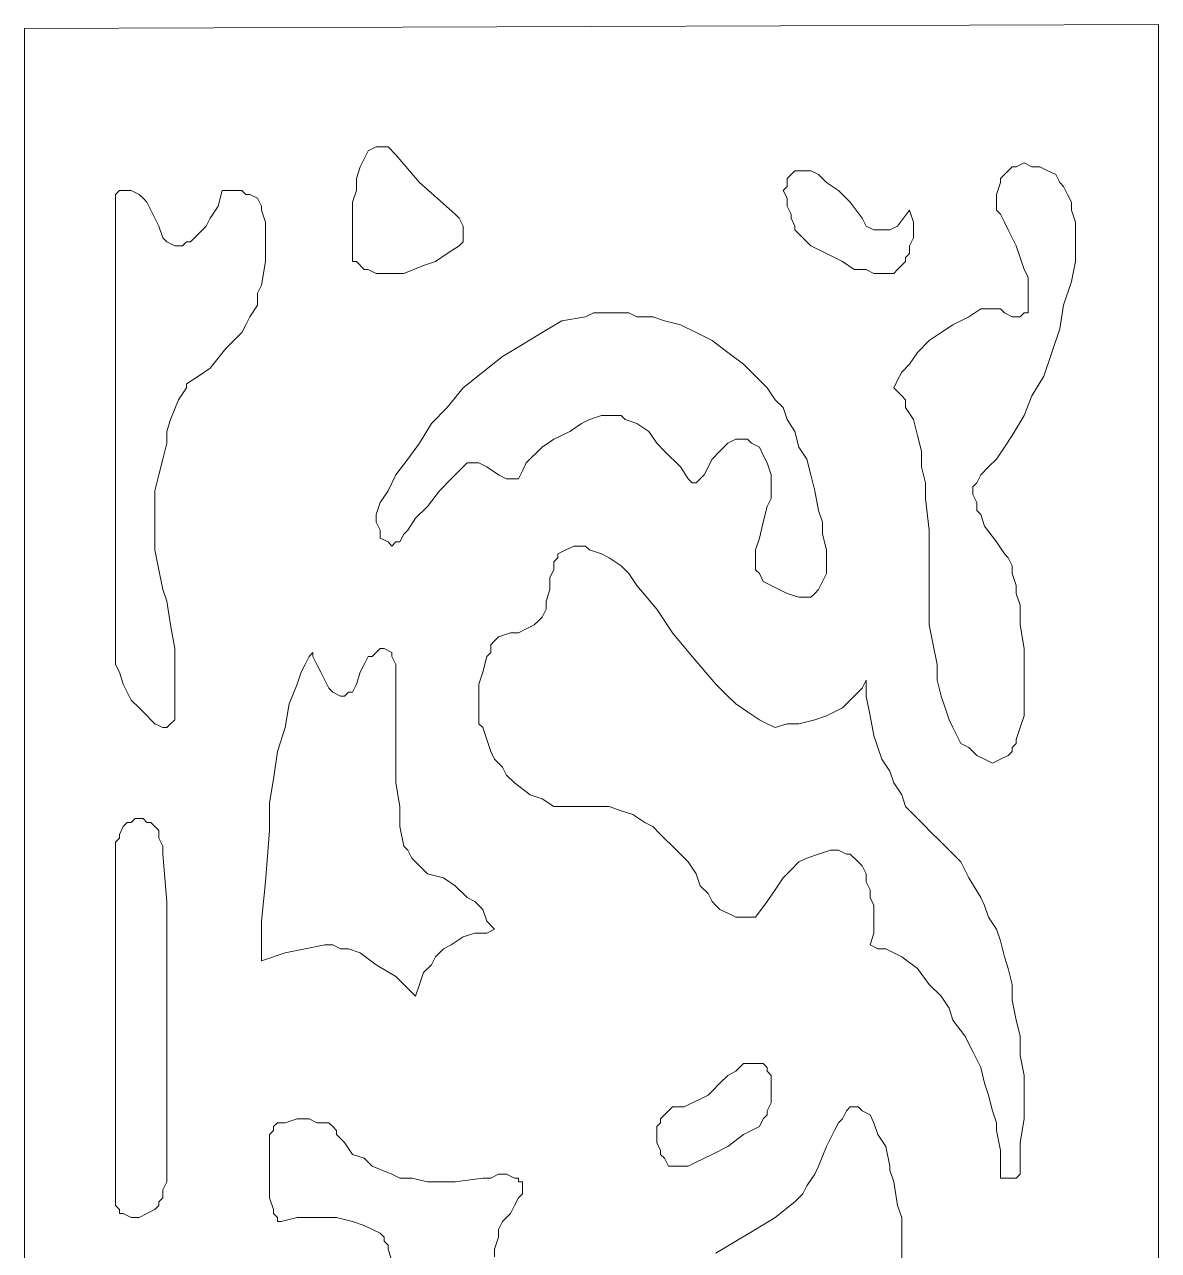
# Model space of a CAD drawing. Extents: x -66030 to 95157, y -13132 to 45879.
# Drawn here: x 68650 to 69771, y 35504 to 36716 of the extents above; entities that cross this region are included whole.
import ezdxf

# ---------------------------------------------------------------- set-up
doc = ezdxf.new("R2010")
doc.units = 0
doc.header["$LTSCALE"] = 100
doc.header["$MEASUREMENT"] = 0
doc.layers.get('0').update_dxf_attribs({"linetype": 'CONTINUOUS'})

msp = doc.modelspace()

# ---------------------------------------------------------------- linework, layer by layer
at = {"lineweight": 0}
for points in [[(68650, 31833.8), (68650, 36712.3), (69771, 36716.2), (69771, 31833.8)], [(68650, 31833.8), (68650, 36712.3), (69771, 36716.2), (69771, 31833.8)], [(69333.6, 35501.5), (69353.1, 35513.2), (69372.6, 35524.9), (69392.2, 35536.6), (69411.7, 35552.3), (69419.5, 35560.1), (69423.4, 35567.9), (69431.2, 35579.6), (69435.1, 35587.4), (69442.9, 35606.9), (69450.7, 35622.6), (69454.7, 35630.4), (69458.6, 35634.3), (69462.5, 35642.1), (69466.4, 35646), (69470.3, 35646), (69474.2, 35646), (69478.1, 35642.1), (69485.9, 35638.2), (69489.8, 35630.4), (69493.7, 35618.7), (69501.5, 35606.9), (69505.4, 35587.4), (69505.4, 35583.5), (69509.3, 35571.8), (69513.2, 35548.4), (69517.2, 35536.6), (69517.2, 35524.9), (69517.2, 35509.3), (69517.2, 35489.8)], [(69333.6, 35501.5), (69353.1, 35513.2), (69372.6, 35524.9), (69392.2, 35536.6), (69411.7, 35552.3), (69419.5, 35560.1), (69423.4, 35567.9), (69431.2, 35579.6), (69435.1, 35587.4), (69442.9, 35606.9), (69450.7, 35622.6), (69454.7, 35630.4), (69458.6, 35634.3), (69462.5, 35642.1), (69466.4, 35646), (69470.3, 35646), (69474.2, 35646), (69478.1, 35642.1), (69485.9, 35638.2), (69489.8, 35630.4), (69493.7, 35618.7), (69501.5, 35606.9), (69505.4, 35587.4), (69505.4, 35583.5), (69509.3, 35571.8), (69513.2, 35548.4), (69517.2, 35536.6), (69517.2, 35524.9), (69517.2, 35509.3), (69517.2, 35489.8)], [(69114.8, 35497.6), (69114.8, 35505.4), (69118.7, 35517.1), (69118.7, 35524.9), (69122.6, 35532.7), (69130.5, 35540.5), (69134.4, 35548.4), (69138.3, 35556.2), (69142.2, 35560.1), (69142.2, 35567.9), (69142.2, 35571.8), (69138.3, 35571.8), (69138.3, 35575.7), (69134.4, 35575.7), (69126.6, 35579.6), (69118.7, 35579.6), (69110.9, 35575.7), (69103.1, 35575.7), (69075.8, 35571.8), (69064.1, 35571.8), (69048.4, 35571.8), (69032.8, 35575.7), (69021.1, 35575.7), (69013.3, 35579.6), (68993.8, 35587.4), (68985.9, 35595.2), (68974.2, 35599.1), (68966.4, 35610.8), (68962.5, 35614.8), (68958.6, 35618.7), (68958.6, 35622.6), (68954.7, 35626.5), (68950.8, 35630.4), (68939.1, 35630.4), (68931.3, 35634.3), (68919.5, 35634.3), (68907.8, 35630.4), (68900, 35630.4), (68896.1, 35626.5), (68896.1, 35626.5), (68896.1, 35622.6), (68892.2, 35618.7), (68892.2, 35606.9), (68892.2, 35591.3), (68892.2, 35575.7), (68892.2, 35556.2), (68896.1, 35544.4), (68896.1, 35540.5), (68900, 35536.6), (68900, 35532.7), (68903.9, 35532.7), (68919.5, 35536.6), (68931.3, 35536.6), (68943, 35536.6), (68958.6, 35536.6), (68974.2, 35532.7), (68985.9, 35528.8), (69001.6, 35521), (69005.5, 35517.1), (69005.5, 35513.2), (69009.4, 35509.3), (69009.4, 35505.4), (69013.3, 35493.7)], [(69114.8, 35497.6), (69114.8, 35505.4), (69118.7, 35517.1), (69118.7, 35524.9), (69122.6, 35532.7), (69130.5, 35540.5), (69134.4, 35548.4), (69138.3, 35556.2), (69142.2, 35560.1), (69142.2, 35567.9), (69142.2, 35571.8), (69138.3, 35571.8), (69138.3, 35575.7), (69134.4, 35575.7), (69126.6, 35579.6), (69118.7, 35579.6), (69110.9, 35575.7), (69103.1, 35575.7), (69075.8, 35571.8), (69064.1, 35571.8), (69048.4, 35571.8), (69032.8, 35575.7), (69021.1, 35575.7), (69013.3, 35579.6), (68993.8, 35587.4), (68985.9, 35595.2), (68974.2, 35599.1), (68966.4, 35610.8), (68962.5, 35614.8), (68958.6, 35618.7), (68958.6, 35622.6), (68954.7, 35626.5), (68950.8, 35630.4), (68939.1, 35630.4), (68931.3, 35634.3), (68919.5, 35634.3), (68907.8, 35630.4), (68900, 35630.4), (68896.1, 35626.5), (68896.1, 35626.5), (68896.1, 35622.6), (68892.2, 35618.7), (68892.2, 35606.9), (68892.2, 35591.3), (68892.2, 35575.7), (68892.2, 35556.2), (68896.1, 35544.4), (68896.1, 35540.5), (68900, 35536.6), (68900, 35532.7), (68903.9, 35532.7), (68919.5, 35536.6), (68931.3, 35536.6), (68943, 35536.6), (68958.6, 35536.6), (68974.2, 35532.7), (68985.9, 35528.8), (69001.6, 35521), (69005.5, 35517.1), (69005.5, 35513.2), (69009.4, 35509.3), (69009.4, 35505.4), (69013.3, 35493.7)]]:
    msp.add_lwpolyline(points, dxfattribs=at)
for points in [[(68978.1, 36481.9), (68974.2, 36481.9), (68974.2, 36489.7), (68974.2, 36497.5), (68974.2, 36505.3), (68974.2, 36517), (68974.2, 36528.7), (68974.2, 36540.5), (68978.1, 36552.2), (68978.1, 36563.9), (68982, 36575.6), (68985.9, 36583.4), (68989.8, 36591.2), (68997.7, 36595.2), (69001.6, 36595.2), (69009.4, 36595.2), (69017.2, 36587.3), (69040.6, 36560), (69075.8, 36528.7), (69079.7, 36524.8), (69083.6, 36517), (69083.6, 36513.1), (69083.6, 36505.3), (69083.6, 36501.4), (69079.7, 36497.5), (69068, 36489.7), (69056.2, 36481.9), (69044.5, 36478), (69025, 36470.2), (69025, 36470.2), (69017.2, 36470.2), (69005.5, 36470.2), (68997.7, 36470.2), (68989.8, 36474.1), (68985.9, 36474.1), (68978.1, 36481.9)], [(68978.1, 36481.9), (68974.2, 36481.9), (68974.2, 36489.7), (68974.2, 36497.5), (68974.2, 36505.3), (68974.2, 36517), (68974.2, 36528.7), (68974.2, 36540.5), (68978.1, 36552.2), (68978.1, 36563.9), (68982, 36575.6), (68985.9, 36583.4), (68989.8, 36591.2), (68997.7, 36595.2), (69001.6, 36595.2), (69009.4, 36595.2), (69017.2, 36587.3), (69040.6, 36560), (69075.8, 36528.7), (69079.7, 36524.8), (69083.6, 36517), (69083.6, 36513.1), (69083.6, 36505.3), (69083.6, 36501.4), (69079.7, 36497.5), (69068, 36489.7), (69056.2, 36481.9), (69044.5, 36478), (69025, 36470.2), (69025, 36470.2), (69017.2, 36470.2), (69005.5, 36470.2), (68997.7, 36470.2), (68989.8, 36474.1), (68985.9, 36474.1), (68978.1, 36481.9)], [(69599.2, 35989.7), (69591.4, 35993.6), (69583.6, 36001.4), (69575.7, 36005.3), (69571.8, 36013.2), (69567.9, 36021), (69564, 36028.8), (69560.1, 36040.5), (69556.2, 36052.2), (69552.3, 36067.8), (69552.3, 36083.5), (69548.4, 36103), (69544.5, 36122.5), (69544.5, 36146), (69544.5, 36169.4), (69544.5, 36192.8), (69544.5, 36216.3), (69540.6, 36247.5), (69540.6, 36263.1), (69536.7, 36278.8), (69536.7, 36294.4), (69532.8, 36310), (69528.9, 36325.6), (69521.1, 36337.4), (69521.1, 36345.2), (69517.2, 36349.1), (69509.3, 36356.9), (69513.2, 36364.7), (69517.2, 36372.5), (69525, 36380.3), (69532.8, 36392), (69544.5, 36403.8), (69556.2, 36411.6), (69567.9, 36419.4), (69583.6, 36427.2), (69595.3, 36435), (69603.1, 36435), (69607, 36435), (69614.8, 36435), (69618.7, 36431.1), (69626.5, 36427.2), (69634.3, 36427.2), (69638.2, 36431.1), (69642.1, 36431.1), (69642.1, 36435), (69642.1, 36438.9), (69642.1, 36446.7), (69642.1, 36454.5), (69642.1, 36466.3), (69638.2, 36474.1), (69634.3, 36485.8), (69630.4, 36497.5), (69626.5, 36505.3), (69622.6, 36513.1), (69618.7, 36520.9), (69614.8, 36528.7), (69610.9, 36532.7), (69610.9, 36540.5), (69610.9, 36548.3), (69614.8, 36560), (69614.8, 36563.9), (69618.7, 36567.8), (69622.6, 36571.7), (69626.5, 36575.6), (69630.4, 36575.6), (69638.2, 36579.5), (69646, 36575.6), (69653.9, 36575.6), (69661.7, 36571.7), (69669.5, 36567.8), (69673.4, 36560), (69677.3, 36556.1), (69681.2, 36548.3), (69685.1, 36540.5), (69685.1, 36532.7), (69689, 36520.9), (69689, 36513.1), (69689, 36505.3), (69689, 36493.6), (69689, 36481.9), (69685.1, 36462.3), (69677.3, 36438.9), (69673.4, 36415.5), (69665.6, 36392), (69657.8, 36368.6), (69646, 36349.1), (69638.2, 36329.5), (69626.5, 36310), (69618.7, 36298.3), (69610.9, 36286.6), (69603.1, 36278.8), (69595.3, 36271), (69591.4, 36263.1), (69587.5, 36259.2), (69587.5, 36251.4), (69591.4, 36243.6), (69591.4, 36235.8), (69595.3, 36231.9), (69599.2, 36220.2), (69610.9, 36204.6), (69618.7, 36192.8), (69622.6, 36188.9), (69626.5, 36181.1), (69626.5, 36173.3), (69630.4, 36161.6), (69630.4, 36153.8), (69634.3, 36142.1), (69634.3, 36122.5), (69638.2, 36099.1), (69638.2, 36071.8), (69638.2, 36060), (69638.2, 36044.4), (69638.2, 36032.7), (69634.3, 36021), (69630.4, 36009.3), (69630.4, 36005.3), (69626.5, 36001.4), (69626.5, 35997.5), (69622.6, 35993.6), (69614.8, 35989.7), (69607, 35985.8), (69599.2, 35989.7)], [(69599.2, 35989.7), (69591.4, 35993.6), (69583.6, 36001.4), (69575.7, 36005.3), (69571.8, 36013.2), (69567.9, 36021), (69564, 36028.8), (69560.1, 36040.5), (69556.2, 36052.2), (69552.3, 36067.8), (69552.3, 36083.5), (69548.4, 36103), (69544.5, 36122.5), (69544.5, 36146), (69544.5, 36169.4), (69544.5, 36192.8), (69544.5, 36216.3), (69540.6, 36247.5), (69540.6, 36263.1), (69536.7, 36278.8), (69536.7, 36294.4), (69532.8, 36310), (69528.9, 36325.6), (69521.1, 36337.4), (69521.1, 36345.2), (69517.2, 36349.1), (69509.3, 36356.9), (69513.2, 36364.7), (69517.2, 36372.5), (69525, 36380.3), (69532.8, 36392), (69544.5, 36403.8), (69556.2, 36411.6), (69567.9, 36419.4), (69583.6, 36427.2), (69595.3, 36435), (69603.1, 36435), (69607, 36435), (69614.8, 36435), (69618.7, 36431.1), (69626.5, 36427.2), (69634.3, 36427.2), (69638.2, 36431.1), (69642.1, 36431.1), (69642.1, 36435), (69642.1, 36438.9), (69642.1, 36446.7), (69642.1, 36454.5), (69642.1, 36466.3), (69638.2, 36474.1), (69634.3, 36485.8), (69630.4, 36497.5), (69626.5, 36505.3), (69622.6, 36513.1), (69618.7, 36520.9), (69614.8, 36528.7), (69610.9, 36532.7), (69610.9, 36540.5), (69610.9, 36548.3), (69614.8, 36560), (69614.8, 36563.9), (69618.7, 36567.8), (69622.6, 36571.7), (69626.5, 36575.6), (69630.4, 36575.6), (69638.2, 36579.5), (69646, 36575.6), (69653.9, 36575.6), (69661.7, 36571.7), (69669.5, 36567.8), (69673.4, 36560), (69677.3, 36556.1), (69681.2, 36548.3), (69685.1, 36540.5), (69685.1, 36532.7), (69689, 36520.9), (69689, 36513.1), (69689, 36505.3), (69689, 36493.6), (69689, 36481.9), (69685.1, 36462.3), (69677.3, 36438.9), (69673.4, 36415.5), (69665.6, 36392), (69657.8, 36368.6), (69646, 36349.1), (69638.2, 36329.5), (69626.5, 36310), (69618.7, 36298.3), (69610.9, 36286.6), (69603.1, 36278.8), (69595.3, 36271), (69591.4, 36263.1), (69587.5, 36259.2), (69587.5, 36251.4), (69591.4, 36243.6), (69591.4, 36235.8), (69595.3, 36231.9), (69599.2, 36220.2), (69610.9, 36204.6), (69618.7, 36192.8), (69622.6, 36188.9), (69626.5, 36181.1), (69626.5, 36173.3), (69630.4, 36161.6), (69630.4, 36153.8), (69634.3, 36142.1), (69634.3, 36122.5), (69638.2, 36099.1), (69638.2, 36071.8), (69638.2, 36060), (69638.2, 36044.4), (69638.2, 36032.7), (69634.3, 36021), (69630.4, 36009.3), (69630.4, 36005.3), (69626.5, 36001.4), (69626.5, 35997.5), (69622.6, 35993.6), (69614.8, 35989.7), (69607, 35985.8), (69599.2, 35989.7)], [(69400, 36552.2), (69403.9, 36556.1), (69403.9, 36560), (69403.9, 36563.9), (69407.8, 36567.8), (69411.7, 36571.7), (69411.7, 36571.7), (69419.5, 36571.7), (69423.4, 36571.7), (69427.3, 36571.7), (69435.1, 36567.8), (69442.9, 36560), (69454.7, 36552.2), (69466.4, 36540.5), (69478.1, 36524.8), (69482, 36517), (69489.8, 36513.1), (69493.7, 36513.1), (69501.5, 36513.1), (69505.4, 36513.1), (69513.2, 36517), (69525, 36532.7), (69528.9, 36520.9), (69528.9, 36513.1), (69528.9, 36505.3), (69525, 36497.5), (69525, 36489.7), (69521.1, 36485.8), (69521.1, 36481.9), (69513.2, 36474.1), (69509.3, 36470.2), (69497.6, 36470.2), (69489.8, 36470.2), (69482, 36474.1), (69470.3, 36474.1), (69458.6, 36481.9), (69442.9, 36489.7), (69427.3, 36497.5), (69411.7, 36513.1), (69411.7, 36517), (69407.8, 36524.8), (69407.8, 36528.7), (69403.9, 36536.6), (69403.9, 36544.4), (69400, 36552.2)], [(69400, 36552.2), (69403.9, 36556.1), (69403.9, 36560), (69403.9, 36563.9), (69407.8, 36567.8), (69411.7, 36571.7), (69411.7, 36571.7), (69419.5, 36571.7), (69423.4, 36571.7), (69427.3, 36571.7), (69435.1, 36567.8), (69442.9, 36560), (69454.7, 36552.2), (69466.4, 36540.5), (69478.1, 36524.8), (69482, 36517), (69489.8, 36513.1), (69493.7, 36513.1), (69501.5, 36513.1), (69505.4, 36513.1), (69513.2, 36517), (69525, 36532.7), (69528.9, 36520.9), (69528.9, 36513.1), (69528.9, 36505.3), (69525, 36497.5), (69525, 36489.7), (69521.1, 36485.8), (69521.1, 36481.9), (69513.2, 36474.1), (69509.3, 36470.2), (69497.6, 36470.2), (69489.8, 36470.2), (69482, 36474.1), (69470.3, 36474.1), (69458.6, 36481.9), (69442.9, 36489.7), (69427.3, 36497.5), (69411.7, 36513.1), (69411.7, 36517), (69407.8, 36524.8), (69407.8, 36528.7), (69403.9, 36536.6), (69403.9, 36544.4), (69400, 36552.2)], [(68739.9, 36083.5), (68739.9, 36548.3), (68743.8, 36552.2), (68747.7, 36552.2), (68755.5, 36552.2), (68763.3, 36548.3), (68767.2, 36544.4), (68771.1, 36540.5), (68775, 36532.7), (68778.9, 36524.8), (68782.8, 36517), (68786.7, 36505.3), (68790.6, 36501.4), (68798.5, 36497.5), (68806.3, 36497.5), (68810.2, 36501.4), (68814.1, 36501.4), (68818, 36505.3), (68821.9, 36509.2), (68829.7, 36517), (68833.6, 36524.8), (68841.4, 36536.6), (68845.3, 36552.2), (68849.2, 36552.2), (68857, 36552.2), (68864.9, 36552.2), (68868.8, 36548.3), (68872.7, 36548.3), (68880.5, 36544.4), (68884.4, 36536.6), (68884.4, 36532.7), (68888.3, 36520.9), (68888.3, 36509.2), (68888.3, 36497.5), (68888.3, 36481.9), (68884.4, 36458.4), (68880.5, 36450.6), (68880.5, 36438.9), (68872.7, 36427.2), (68868.8, 36419.4), (68864.9, 36411.6), (68857, 36403.8), (68849.2, 36395.9), (68833.6, 36376.4), (68821.9, 36368.6), (68810.2, 36360.8), (68810.2, 36356.9), (68802.4, 36345.2), (68794.5, 36325.6), (68790.6, 36313.9), (68790.6, 36302.2), (68786.7, 36286.6), (68782.8, 36271), (68778.9, 36255.3), (68778.9, 36235.8), (68778.9, 36216.3), (68778.9, 36196.7), (68782.8, 36177.2), (68786.7, 36157.7), (68790.6, 36146), (68794.5, 36122.5), (68798.5, 36099.1), (68798.5, 36071.8), (68798.5, 36060), (68798.5, 36048.3), (68798.5, 36036.6), (68798.5, 36028.8), (68794.5, 36024.9), (68794.5, 36024.9), (68790.6, 36021), (68786.7, 36021), (68778.9, 36024.9), (68767.2, 36036.6), (68763.3, 36040.5), (68755.5, 36048.3), (68751.6, 36056.1), (68747.7, 36063.9), (68743.8, 36075.7), (68739.9, 36083.5)], [(68739.9, 36083.5), (68739.9, 36548.3), (68743.8, 36552.2), (68747.7, 36552.2), (68755.5, 36552.2), (68763.3, 36548.3), (68767.2, 36544.4), (68771.1, 36540.5), (68775, 36532.7), (68778.9, 36524.8), (68782.8, 36517), (68786.7, 36505.3), (68790.6, 36501.4), (68798.5, 36497.5), (68806.3, 36497.5), (68810.2, 36501.4), (68814.1, 36501.4), (68818, 36505.3), (68821.9, 36509.2), (68829.7, 36517), (68833.6, 36524.8), (68841.4, 36536.6), (68845.3, 36552.2), (68849.2, 36552.2), (68857, 36552.2), (68864.9, 36552.2), (68868.8, 36548.3), (68872.7, 36548.3), (68880.5, 36544.4), (68884.4, 36536.6), (68884.4, 36532.7), (68888.3, 36520.9), (68888.3, 36509.2), (68888.3, 36497.5), (68888.3, 36481.9), (68884.4, 36458.4), (68880.5, 36450.6), (68880.5, 36438.9), (68872.7, 36427.2), (68868.8, 36419.4), (68864.9, 36411.6), (68857, 36403.8), (68849.2, 36395.9), (68833.6, 36376.4), (68821.9, 36368.6), (68810.2, 36360.8), (68810.2, 36356.9), (68802.4, 36345.2), (68794.5, 36325.6), (68790.6, 36313.9), (68790.6, 36302.2), (68786.7, 36286.6), (68782.8, 36271), (68778.9, 36255.3), (68778.9, 36235.8), (68778.9, 36216.3), (68778.9, 36196.7), (68782.8, 36177.2), (68786.7, 36157.7), (68790.6, 36146), (68794.5, 36122.5), (68798.5, 36099.1), (68798.5, 36071.8), (68798.5, 36060), (68798.5, 36048.3), (68798.5, 36036.6), (68798.5, 36028.8), (68794.5, 36024.9), (68794.5, 36024.9), (68790.6, 36021), (68786.7, 36021), (68778.9, 36024.9), (68767.2, 36036.6), (68763.3, 36040.5), (68755.5, 36048.3), (68751.6, 36056.1), (68747.7, 36063.9), (68743.8, 36075.7), (68739.9, 36083.5)], [(68997.7, 36231.9), (69001.6, 36243.6), (69009.4, 36255.3), (69017.2, 36271), (69028.9, 36286.6), (69040.6, 36302.2), (69052.3, 36321.7), (69068, 36337.4), (69083.6, 36356.9), (69103.1, 36372.5), (69122.6, 36388.1), (69142.2, 36399.9), (69161.7, 36411.6), (69181.2, 36423.3), (69204.7, 36427.2), (69212.5, 36431.1), (69224.2, 36431.1), (69235.9, 36431.1), (69247.6, 36431.1), (69255.5, 36427.2), (69271.1, 36427.2), (69282.8, 36423.3), (69298.4, 36419.4), (69314, 36411.6), (69329.7, 36403.8), (69345.3, 36392), (69360.9, 36380.3), (69376.5, 36364.7), (69384.3, 36356.9), (69392.2, 36345.2), (69400, 36337.4), (69403.9, 36325.6), (69411.7, 36313.9), (69415.6, 36298.3), (69423.4, 36286.6), (69427.3, 36271), (69431.2, 36255.3), (69435.1, 36235.8), (69439, 36224.1), (69439, 36212.4), (69442.9, 36196.7), (69442.9, 36188.9), (69442.9, 36181.1), (69442.9, 36173.3), (69439, 36165.5), (69435.1, 36157.7), (69431.2, 36153.8), (69427.3, 36149.9), (69419.5, 36149.9), (69415.6, 36149.9), (69403.9, 36153.8), (69396.1, 36157.7), (69388.3, 36161.6), (69380.4, 36165.5), (69376.5, 36173.3), (69372.6, 36177.2), (69372.6, 36181.1), (69372.6, 36188.9), (69372.6, 36196.7), (69376.5, 36208.5), (69380.4, 36224.1), (69384.3, 36239.7), (69388.3, 36247.5), (69388.3, 36255.3), (69388.3, 36263.1), (69388.3, 36271), (69384.3, 36282.7), (69380.4, 36290.5), (69376.5, 36298.3), (69368.7, 36302.2), (69364.8, 36306.1), (69357, 36306.1), (69353.1, 36306.1), (69345.3, 36302.2), (69337.5, 36294.4), (69329.7, 36286.6), (69321.9, 36271), (69317.9, 36267), (69314, 36263.1), (69310.1, 36263.1), (69306.2, 36267), (69298.4, 36278.8), (69282.8, 36294.4), (69275, 36302.2), (69267.2, 36313.9), (69255.5, 36321.7), (69243.7, 36325.6), (69239.8, 36329.5), (69232, 36329.5), (69228.1, 36329.5), (69220.3, 36329.5), (69208.6, 36325.6), (69200.8, 36321.7), (69189.1, 36313.9), (69173.4, 36306.1), (69161.7, 36298.3), (69146.1, 36282.7), (69142.2, 36274.9), (69138.3, 36267), (69126.6, 36267), (69118.7, 36271), (69107, 36278.8), (69099.2, 36282.7), (69095.3, 36282.7), (69087.5, 36282.7), (69083.6, 36278.8), (69071.9, 36267), (69060.2, 36255.3), (69048.4, 36239.7), (69036.7, 36228), (69028.9, 36216.3), (69025, 36212.4), (69021.1, 36204.6), (69017.2, 36204.6), (69013.3, 36200.6), (69009.4, 36204.6), (69001.6, 36208.5), (69001.6, 36212.4), (69001.6, 36216.3), (68997.7, 36224.1), (68997.7, 36228), (68997.7, 36231.9)], [(68997.7, 36231.9), (69001.6, 36243.6), (69009.4, 36255.3), (69017.2, 36271), (69028.9, 36286.6), (69040.6, 36302.2), (69052.3, 36321.7), (69068, 36337.4), (69083.6, 36356.9), (69103.1, 36372.5), (69122.6, 36388.1), (69142.2, 36399.9), (69161.7, 36411.6), (69181.2, 36423.3), (69204.7, 36427.2), (69212.5, 36431.1), (69224.2, 36431.1), (69235.9, 36431.1), (69247.6, 36431.1), (69255.5, 36427.2), (69271.1, 36427.2), (69282.8, 36423.3), (69298.4, 36419.4), (69314, 36411.6), (69329.7, 36403.8), (69345.3, 36392), (69360.9, 36380.3), (69376.5, 36364.7), (69384.3, 36356.9), (69392.2, 36345.2), (69400, 36337.4), (69403.9, 36325.6), (69411.7, 36313.9), (69415.6, 36298.3), (69423.4, 36286.6), (69427.3, 36271), (69431.2, 36255.3), (69435.1, 36235.8), (69439, 36224.1), (69439, 36212.4), (69442.9, 36196.7), (69442.9, 36188.9), (69442.9, 36181.1), (69442.9, 36173.3), (69439, 36165.5), (69435.1, 36157.7), (69431.2, 36153.8), (69427.3, 36149.9), (69419.5, 36149.9), (69415.6, 36149.9), (69403.9, 36153.8), (69396.1, 36157.7), (69388.3, 36161.6), (69380.4, 36165.5), (69376.5, 36173.3), (69372.6, 36177.2), (69372.6, 36181.1), (69372.6, 36188.9), (69372.6, 36196.7), (69376.5, 36208.5), (69380.4, 36224.1), (69384.3, 36239.7), (69388.3, 36247.5), (69388.3, 36255.3), (69388.3, 36263.1), (69388.3, 36271), (69384.3, 36282.7), (69380.4, 36290.5), (69376.5, 36298.3), (69368.7, 36302.2), (69364.8, 36306.1), (69357, 36306.1), (69353.1, 36306.1), (69345.3, 36302.2), (69337.5, 36294.4), (69329.7, 36286.6), (69321.9, 36271), (69317.9, 36267), (69314, 36263.1), (69310.1, 36263.1), (69306.2, 36267), (69298.4, 36278.8), (69282.8, 36294.4), (69275, 36302.2), (69267.2, 36313.9), (69255.5, 36321.7), (69243.7, 36325.6), (69239.8, 36329.5), (69232, 36329.5), (69228.1, 36329.5), (69220.3, 36329.5), (69208.6, 36325.6), (69200.8, 36321.7), (69189.1, 36313.9), (69173.4, 36306.1), (69161.7, 36298.3), (69146.1, 36282.7), (69142.2, 36274.9), (69138.3, 36267), (69126.6, 36267), (69118.7, 36271), (69107, 36278.8), (69099.2, 36282.7), (69095.3, 36282.7), (69087.5, 36282.7), (69083.6, 36278.8), (69071.9, 36267), (69060.2, 36255.3), (69048.4, 36239.7), (69036.7, 36228), (69028.9, 36216.3), (69025, 36212.4), (69021.1, 36204.6), (69017.2, 36204.6), (69013.3, 36200.6), (69009.4, 36204.6), (69001.6, 36208.5), (69001.6, 36212.4), (69001.6, 36216.3), (68997.7, 36224.1), (68997.7, 36228), (68997.7, 36231.9)], [(69255.5, 36161.6), (69275, 36138.2), (69290.6, 36114.7), (69310.1, 36091.3), (69333.6, 36063.9), (69345.3, 36052.2), (69353.1, 36044.4), (69364.8, 36036.6), (69376.5, 36028.8), (69384.3, 36024.9), (69392.2, 36021), (69403.9, 36024.9), (69415.6, 36024.9), (69431.2, 36028.8), (69442.9, 36032.7), (69458.6, 36040.5), (69466.4, 36048.3), (69470.3, 36052.2), (69478.1, 36060), (69482, 36067.8), (69482, 36052.2), (69485.9, 36032.7), (69489.8, 36013.2), (69493.7, 36001.4), (69497.6, 35989.7), (69505.4, 35978), (69509.3, 35966.3), (69517.2, 35954.6), (69521.1, 35942.9), (69528.9, 35935), (69540.6, 35923.3), (69544.5, 35919.4), (69556.2, 35907.7), (69564, 35899.9), (69575.7, 35888.2), (69583.6, 35872.5), (69595.3, 35853), (69599.2, 35845.2), (69603.1, 35833.5), (69610.9, 35821.8), (69614.8, 35810.1), (69618.7, 35794.4), (69622.6, 35782.7), (69626.5, 35767.1), (69626.5, 35751.5), (69630.4, 35731.9), (69634.3, 35716.3), (69634.3, 35696.8), (69638.2, 35677.2), (69638.2, 35657.7), (69638.2, 35634.3), (69634.3, 35610.8), (69634.3, 35587.4), (69634.3, 35583.5), (69634.3, 35579.6), (69630.4, 35575.7), (69630.4, 35575.7), (69626.5, 35575.7), (69618.7, 35575.7), (69614.8, 35575.7), (69614.8, 35579.6), (69614.8, 35583.5), (69614.8, 35587.4), (69614.8, 35603), (69610.9, 35622.6), (69610.9, 35630.4), (69607, 35642.1), (69603.1, 35657.7), (69599.2, 35669.4), (69595.3, 35685.1), (69587.5, 35700.7), (69579.6, 35716.3), (69567.9, 35731.9), (69564, 35743.6), (69556.2, 35755.4), (69544.5, 35767.1), (69532.8, 35782.7), (69517.2, 35794.4), (69509.3, 35798.3), (69501.5, 35802.2), (69493.7, 35802.2), (69485.9, 35806.1), (69489.8, 35817.9), (69489.8, 35829.6), (69489.8, 35845.2), (69485.9, 35853), (69485.9, 35860.8), (69482, 35868.6), (69482, 35876.5), (69478.1, 35884.3), (69474.2, 35888.2), (69466.4, 35896), (69462.5, 35896), (69454.7, 35899.9), (69446.8, 35899.9), (69435.1, 35896), (69423.4, 35892.1), (69415.6, 35888.2), (69407.8, 35880.4), (69400, 35872.5), (69392.2, 35860.8), (69384.3, 35849.1), (69372.6, 35833.5), (69368.7, 35833.5), (69360.9, 35833.5), (69353.1, 35833.5), (69345.3, 35837.4), (69337.5, 35841.3), (69333.6, 35845.2), (69329.7, 35849.1), (69325.8, 35856.9), (69317.9, 35864.7), (69314, 35876.5), (69314, 35876.5), (69306.2, 35888.2), (69294.5, 35899.9), (69278.9, 35915.5), (69271.1, 35923.3), (69263.3, 35927.2), (69251.5, 35935), (69239.8, 35938.9), (69228.1, 35942.9), (69212.5, 35942.9), (69200.8, 35942.9), (69185.1, 35942.9), (69173.4, 35942.9), (69161.7, 35950.7), (69150, 35954.6), (69134.4, 35966.3), (69126.6, 35974.1), (69122.6, 35981.9), (69114.8, 35989.7), (69110.9, 35997.5), (69107, 36009.3), (69103.1, 36021), (69099.2, 36024.9), (69099.2, 36032.7), (69099.2, 36040.5), (69099.2, 36052.2), (69099.2, 36063.9), (69103.1, 36075.7), (69107, 36091.3), (69110.9, 36095.2), (69110.9, 36103), (69114.8, 36106.9), (69118.7, 36110.8), (69130.5, 36114.7), (69138.3, 36114.7), (69146.1, 36118.6), (69153.9, 36122.5), (69157.8, 36126.4), (69161.7, 36130.3), (69165.6, 36138.2), (69165.6, 36146), (69169.5, 36157.7), (69169.5, 36169.4), (69173.4, 36177.2), (69173.4, 36185), (69177.3, 36188.9), (69177.3, 36192.8), (69185.1, 36196.7), (69193, 36200.6), (69204.7, 36200.6), (69204.7, 36200.6), (69208.6, 36196.7), (69220.3, 36192.8), (69228.1, 36188.9), (69239.8, 36181.1), (69247.6, 36173.3), (69255.5, 36161.6)], [(69255.5, 36161.6), (69275, 36138.2), (69290.6, 36114.7), (69310.1, 36091.3), (69333.6, 36063.9), (69345.3, 36052.2), (69353.1, 36044.4), (69364.8, 36036.6), (69376.5, 36028.8), (69384.3, 36024.9), (69392.2, 36021), (69403.9, 36024.9), (69415.6, 36024.9), (69431.2, 36028.8), (69442.9, 36032.7), (69458.6, 36040.5), (69466.4, 36048.3), (69470.3, 36052.2), (69478.1, 36060), (69482, 36067.8), (69482, 36052.2), (69485.9, 36032.7), (69489.8, 36013.2), (69493.7, 36001.4), (69497.6, 35989.7), (69505.4, 35978), (69509.3, 35966.3), (69517.2, 35954.6), (69521.1, 35942.9), (69528.9, 35935), (69540.6, 35923.3), (69544.5, 35919.4), (69556.2, 35907.7), (69564, 35899.9), (69575.7, 35888.2), (69583.6, 35872.5), (69595.3, 35853), (69599.2, 35845.2), (69603.1, 35833.5), (69610.9, 35821.8), (69614.8, 35810.1), (69618.7, 35794.4), (69622.6, 35782.7), (69626.5, 35767.1), (69626.5, 35751.5), (69630.4, 35731.9), (69634.3, 35716.3), (69634.3, 35696.8), (69638.2, 35677.2), (69638.2, 35657.7), (69638.2, 35634.3), (69634.3, 35610.8), (69634.3, 35587.4), (69634.3, 35583.5), (69634.3, 35579.6), (69630.4, 35575.7), (69630.4, 35575.7), (69626.5, 35575.7), (69618.7, 35575.7), (69614.8, 35575.7), (69614.8, 35579.6), (69614.8, 35583.5), (69614.8, 35587.4), (69614.8, 35603), (69610.9, 35622.6), (69610.9, 35630.4), (69607, 35642.1), (69603.1, 35657.7), (69599.2, 35669.4), (69595.3, 35685.1), (69587.5, 35700.7), (69579.6, 35716.3), (69567.9, 35731.9), (69564, 35743.6), (69556.2, 35755.4), (69544.5, 35767.1), (69532.8, 35782.7), (69517.2, 35794.4), (69509.3, 35798.3), (69501.5, 35802.2), (69493.7, 35802.2), (69485.9, 35806.1), (69489.8, 35817.9), (69489.8, 35829.6), (69489.8, 35845.2), (69485.9, 35853), (69485.9, 35860.8), (69482, 35868.6), (69482, 35876.5), (69478.1, 35884.3), (69474.2, 35888.2), (69466.4, 35896), (69462.5, 35896), (69454.7, 35899.9), (69446.8, 35899.9), (69435.1, 35896), (69423.4, 35892.1), (69415.6, 35888.2), (69407.8, 35880.4), (69400, 35872.5), (69392.2, 35860.8), (69384.3, 35849.1), (69372.6, 35833.5), (69368.7, 35833.5), (69360.9, 35833.5), (69353.1, 35833.5), (69345.3, 35837.4), (69337.5, 35841.3), (69333.6, 35845.2), (69329.7, 35849.1), (69325.8, 35856.9), (69317.9, 35864.7), (69314, 35876.5), (69314, 35876.5), (69306.2, 35888.2), (69294.5, 35899.9), (69278.9, 35915.5), (69271.1, 35923.3), (69263.3, 35927.2), (69251.5, 35935), (69239.8, 35938.9), (69228.1, 35942.9), (69212.5, 35942.9), (69200.8, 35942.9), (69185.1, 35942.9), (69173.4, 35942.9), (69161.7, 35950.7), (69150, 35954.6), (69134.4, 35966.3), (69126.6, 35974.1), (69122.6, 35981.9), (69114.8, 35989.7), (69110.9, 35997.5), (69107, 36009.3), (69103.1, 36021), (69099.2, 36024.9), (69099.2, 36032.7), (69099.2, 36040.5), (69099.2, 36052.2), (69099.2, 36063.9), (69103.1, 36075.7), (69107, 36091.3), (69110.9, 36095.2), (69110.9, 36103), (69114.8, 36106.9), (69118.7, 36110.8), (69130.5, 36114.7), (69138.3, 36114.7), (69146.1, 36118.6), (69153.9, 36122.5), (69157.8, 36126.4), (69161.7, 36130.3), (69165.6, 36138.2), (69165.6, 36146), (69169.5, 36157.7), (69169.5, 36169.4), (69173.4, 36177.2), (69173.4, 36185), (69177.3, 36188.9), (69177.3, 36192.8), (69185.1, 36196.7), (69193, 36200.6), (69204.7, 36200.6), (69204.7, 36200.6), (69208.6, 36196.7), (69220.3, 36192.8), (69228.1, 36188.9), (69239.8, 36181.1), (69247.6, 36173.3), (69255.5, 36161.6)], [(68884.4, 35790.5), (68884.4, 35802.2), (68884.4, 35829.6), (68888.3, 35868.6), (68892.2, 35919.4), (68892.2, 35946.8), (68896.1, 35970.2), (68900, 35997.5), (68907.8, 36021), (68911.7, 36044.4), (68919.5, 36063.9), (68923.4, 36075.7), (68927.4, 36083.5), (68931.3, 36091.3), (68935.2, 36095.2), (68935.2, 36091.3), (68939.1, 36083.5), (68943, 36075.7), (68946.9, 36067.8), (68950.8, 36060), (68954.7, 36056.1), (68962.5, 36052.2), (68966.4, 36052.2), (68966.4, 36052.2), (68970.3, 36056.1), (68974.2, 36056.1), (68978.1, 36063.9), (68982, 36075.7), (68985.9, 36083.5), (68989.8, 36091.3), (68993.8, 36091.3), (68997.7, 36095.2), (69001.6, 36099.1), (69005.5, 36099.1), (69013.3, 36095.2), (69013.3, 36091.3), (69017.2, 36083.5), (69017.2, 36071.8), (69017.2, 36032.7), (69017.2, 35989.7), (69017.2, 35966.3), (69021.1, 35942.9), (69021.1, 35923.3), (69025, 35903.8), (69028.9, 35899.9), (69032.8, 35892.1), (69036.7, 35888.2), (69040.6, 35884.3), (69048.4, 35876.5), (69064.1, 35872.5), (69075.8, 35864.7), (69087.5, 35853), (69095.3, 35849.1), (69103.1, 35841.3), (69107, 35829.6), (69114.8, 35821.8), (69107, 35817.9), (69095.3, 35817.9), (69083.6, 35814), (69071.9, 35806.1), (69064.1, 35802.2), (69056.2, 35794.4), (69052.3, 35786.6), (69044.5, 35778.8), (69040.6, 35767.1), (69036.7, 35755.4), (69017.2, 35774.9), (68997.7, 35786.6), (68982, 35798.3), (68970.3, 35802.2), (68962.5, 35802.2), (68954.7, 35806.1), (68946.9, 35806.1), (68927.4, 35802.2), (68907.8, 35798.3), (68884.4, 35790.5)], [(68884.4, 35790.5), (68884.4, 35802.2), (68884.4, 35829.6), (68888.3, 35868.6), (68892.2, 35919.4), (68892.2, 35946.8), (68896.1, 35970.2), (68900, 35997.5), (68907.8, 36021), (68911.7, 36044.4), (68919.5, 36063.9), (68923.4, 36075.7), (68927.4, 36083.5), (68931.3, 36091.3), (68935.2, 36095.2), (68935.2, 36091.3), (68939.1, 36083.5), (68943, 36075.7), (68946.9, 36067.8), (68950.8, 36060), (68954.7, 36056.1), (68962.5, 36052.2), (68966.4, 36052.2), (68966.4, 36052.2), (68970.3, 36056.1), (68974.2, 36056.1), (68978.1, 36063.9), (68982, 36075.7), (68985.9, 36083.5), (68989.8, 36091.3), (68993.8, 36091.3), (68997.7, 36095.2), (69001.6, 36099.1), (69005.5, 36099.1), (69013.3, 36095.2), (69013.3, 36091.3), (69017.2, 36083.5), (69017.2, 36071.8), (69017.2, 36032.7), (69017.2, 35989.7), (69017.2, 35966.3), (69021.1, 35942.9), (69021.1, 35923.3), (69025, 35903.8), (69028.9, 35899.9), (69032.8, 35892.1), (69036.7, 35888.2), (69040.6, 35884.3), (69048.4, 35876.5), (69064.1, 35872.5), (69075.8, 35864.7), (69087.5, 35853), (69095.3, 35849.1), (69103.1, 35841.3), (69107, 35829.6), (69114.8, 35821.8), (69107, 35817.9), (69095.3, 35817.9), (69083.6, 35814), (69071.9, 35806.1), (69064.1, 35802.2), (69056.2, 35794.4), (69052.3, 35786.6), (69044.5, 35778.8), (69040.6, 35767.1), (69036.7, 35755.4), (69017.2, 35774.9), (68997.7, 35786.6), (68982, 35798.3), (68970.3, 35802.2), (68962.5, 35802.2), (68954.7, 35806.1), (68946.9, 35806.1), (68927.4, 35802.2), (68907.8, 35798.3), (68884.4, 35790.5)], [(68739.9, 35552.3), (68739.9, 35728), (68739.9, 35899.9), (68739.9, 35907.7), (68743.8, 35911.6), (68743.8, 35915.5), (68747.7, 35923.3), (68751.6, 35927.2), (68755.5, 35927.2), (68759.4, 35931.1), (68763.3, 35931.1), (68767.2, 35931.1), (68771.1, 35927.2), (68775, 35927.2), (68778.9, 35923.3), (68782.8, 35919.4), (68782.8, 35911.6), (68786.7, 35903.8), (68786.7, 35896), (68790.6, 35849.1), (68790.6, 35743.6), (68790.6, 35685.1), (68790.6, 35630.4), (68790.6, 35606.9), (68790.6, 35587.4), (68790.6, 35571.8), (68786.7, 35564), (68786.7, 35556.2), (68782.8, 35552.3), (68782.8, 35548.4), (68778.9, 35544.4), (68771.1, 35540.5), (68763.3, 35536.6), (68755.5, 35536.6), (68747.7, 35540.5), (68743.8, 35540.5), (68743.8, 35544.4), (68739.9, 35548.4), (68739.9, 35552.3)], [(68739.9, 35552.3), (68739.9, 35728), (68739.9, 35899.9), (68739.9, 35907.7), (68743.8, 35911.6), (68743.8, 35915.5), (68747.7, 35923.3), (68751.6, 35927.2), (68755.5, 35927.2), (68759.4, 35931.1), (68763.3, 35931.1), (68767.2, 35931.1), (68771.1, 35927.2), (68775, 35927.2), (68778.9, 35923.3), (68782.8, 35919.4), (68782.8, 35911.6), (68786.7, 35903.8), (68786.7, 35896), (68790.6, 35849.1), (68790.6, 35743.6), (68790.6, 35685.1), (68790.6, 35630.4), (68790.6, 35606.9), (68790.6, 35587.4), (68790.6, 35571.8), (68786.7, 35564), (68786.7, 35556.2), (68782.8, 35552.3), (68782.8, 35548.4), (68778.9, 35544.4), (68771.1, 35540.5), (68763.3, 35536.6), (68755.5, 35536.6), (68747.7, 35540.5), (68743.8, 35540.5), (68743.8, 35544.4), (68739.9, 35548.4), (68739.9, 35552.3)], [(69290.6, 35646), (69302.3, 35646), (69310.1, 35649.9), (69317.9, 35653.8), (69325.8, 35657.7), (69329.7, 35661.6), (69337.5, 35669.4), (69345.3, 35677.2), (69353.1, 35681.2), (69360.9, 35689), (69368.7, 35689), (69376.5, 35689), (69380.4, 35689), (69384.3, 35685.1), (69384.3, 35681.2), (69388.3, 35677.2), (69388.3, 35673.3), (69388.3, 35665.5), (69388.3, 35657.7), (69388.3, 35653.8), (69388.3, 35649.9), (69384.3, 35642.1), (69384.3, 35638.2), (69380.4, 35634.3), (69376.5, 35626.5), (69368.7, 35622.6), (69360.9, 35618.7), (69345.3, 35606.9), (69329.7, 35599.1), (69314, 35591.3), (69306.2, 35587.4), (69298.4, 35587.4), (69294.5, 35587.4), (69286.7, 35587.4), (69282.8, 35595.2), (69278.9, 35599.1), (69278.9, 35603), (69275, 35610.8), (69275, 35618.7), (69275, 35626.5), (69278.9, 35630.4), (69278.9, 35634.3), (69282.8, 35638.2), (69286.7, 35642.1), (69290.6, 35646)], [(69290.6, 35646), (69302.3, 35646), (69310.1, 35649.9), (69317.9, 35653.8), (69325.8, 35657.7), (69329.7, 35661.6), (69337.5, 35669.4), (69345.3, 35677.2), (69353.1, 35681.2), (69360.9, 35689), (69368.7, 35689), (69376.5, 35689), (69380.4, 35689), (69384.3, 35685.1), (69384.3, 35681.2), (69388.3, 35677.2), (69388.3, 35673.3), (69388.3, 35665.5), (69388.3, 35657.7), (69388.3, 35653.8), (69388.3, 35649.9), (69384.3, 35642.1), (69384.3, 35638.2), (69380.4, 35634.3), (69376.5, 35626.5), (69368.7, 35622.6), (69360.9, 35618.7), (69345.3, 35606.9), (69329.7, 35599.1), (69314, 35591.3), (69306.2, 35587.4), (69298.4, 35587.4), (69294.5, 35587.4), (69286.7, 35587.4), (69282.8, 35595.2), (69278.9, 35599.1), (69278.9, 35603), (69275, 35610.8), (69275, 35618.7), (69275, 35626.5), (69278.9, 35630.4), (69278.9, 35634.3), (69282.8, 35638.2), (69286.7, 35642.1), (69290.6, 35646)]]:
    msp.add_lwpolyline(points, close=True, dxfattribs=at)

doc.saveas('drawing.dxf')
